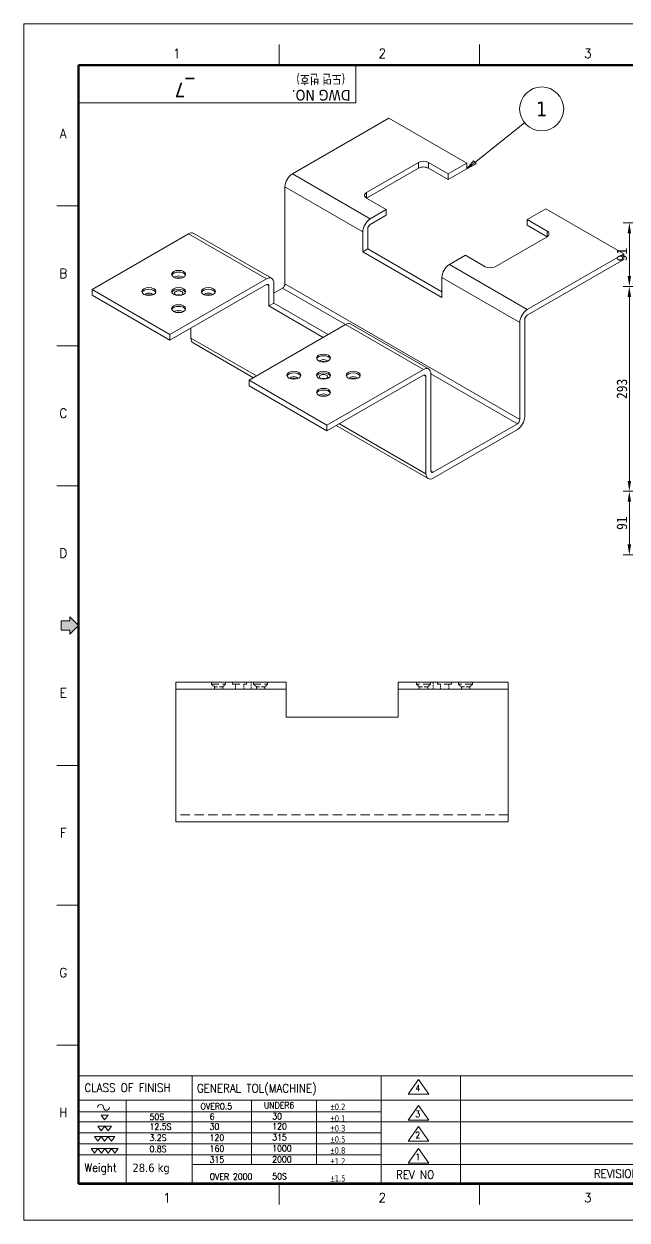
# Model space of a CAD drawing. Header units: millimetres. Extents: x 36 to 2484, y 36 to 1746.
# Drawn here: x 36 to 898, y 36 to 1746 of the extents above; entities that cross this region are included whole.
import ezdxf
from ezdxf.enums import TextEntityAlignment as Align

# ---------------------------------------------------------------- set-up
doc = ezdxf.new("R2010")
doc.units = ezdxf.units.MM
doc.header["$LTSCALE"] = 6
doc.linetypes.add('HIDDEN', pattern=[9.525, 6.35, -3.175])
doc.layers.get('0').update_dxf_attribs({"lineweight": 18})
for name, color, linetype, lineweight in [('SkizziergeometrieWIN-ISO', 7, 'Continuous', 50), ('가는실선_A4', 7, 'Continuous', 5), ('경계(ISO)', 7, 'Continuous', 70), ('굵은실선_A3', 7, 'Continuous', 18), ('제목(ISO)', 7, 'Continuous', 50)]:
    doc.layers.add(name, color=color, linetype=linetype, lineweight=lineweight)
doc.layers.add('가는실선_A3', color=9, linetype='Continuous', lineweight=5, true_color=0x808080)
doc.layers.add('가는파선_A3', color=7, linetype='HIDDEN', lineweight=13, true_color=0x008000)
doc.styles.add('_ __ (ISO)', font='tahoma.ttf')
doc.styles.add('ROMANC_37', font='tahoma.ttf')
doc.styles.add('ROMANC_61', font='ROMANC.shx')
doc.styles.add('주 텍스트 (ISO)', font='tahoma.ttf')
doc.styles.add('주문자_A3(3.5)', font='tahoma.ttf')
doc.styles.add('치수문자_A3(2.5)', font='')
doc.styles.add('텍스트 스타일12', font='tahoma.ttf')
doc.styles.add('텍스트 스타일171', font='ROMANC.shx', dxfattribs={"width": 0.9})
doc.styles.add('텍스트 스타일206', font='ROMANC.shx', dxfattribs={"width": 1.11072})
doc.styles.add('텍스트 스타일208', font='ROMANC.shx', dxfattribs={"width": 1.194322})
doc.styles.add('텍스트 스타일211', font='ROMANC.shx', dxfattribs={"width": 0.9})
doc.styles.add('텍스트 스타일213', font='RomanC.shx', dxfattribs={"width": 0.9})
doc.styles.add('텍스트 스타일233', font='RomanC.shx')
doc.styles.add('텍스트 스타일36', font='ROMANC.shx', dxfattribs={"width": 0.941937})
doc.styles.add('텍스트 스타일52', font='tahoma.ttf', dxfattribs={"width": 0.8})
doc.styles.add('텍스트 스타일65', font='romans.shx', dxfattribs={"width": 0.8})
doc.styles.get('치수문자_A3(2.5)').set_extended_font_data('GulimChe')
doc.dimstyles.new('치수_A3(2.5)', dxfattribs={"dimscale": 6, "dimtxt": 2.5, "dimasz": 2.5, "dimexe": 1.5, "dimexo": 1, "dimgap": 0.5, "dimtad": 1, "dimtoh": 1, "dimdec": 1, "dimrnd": 1e-08, "dimdsep": 46, "dimtxsty": '치수문자_A3(2.5)', "dimcen": 0.09, "dimdle": 10, "dimclrd": 8, "dimclre": 8, "dimclrt": 7, "dimadec": 1, "dimazin": 2, "dimtfac": 0.8, "dimtmove": 0, "dimatfit": 3, "dimfxl": 1, "dimtolj": 1, "dimtzin": 0, "dimlwd": -1, "dimlwe": -1, "dimarcsym": 0})

# ---------------------------------------------------------------- blocks, each defined once
blk = doc.blocks.new('경계 A3_경계')
at = {"layer": '가는실선_A3'}
blk.add_hatch(color=7, dxfattribs=at).paths.add_polyline_path([(14.9, 148.76), (14.9, 146.56), (16.96, 146.56), (16.96, 145.6), (19.02, 147.66), (16.96, 149.72), (16.96, 148.76)])
at = {"color": 7}
for p, q in [((16.96, 148.76), (14.9, 148.76)), ((14.9, 148.76), (14.9, 146.56)), ((16.96, 149.72), (16.96, 148.76)), ((19.02, 147.66), (16.96, 149.72)), ((14.9, 146.56), (16.96, 146.56)), ((16.96, 145.6), (19.02, 147.66)), ((16.96, 146.56), (16.96, 145.6))]:
    blk.add_line(p, q, dxfattribs=at)
at = {"layer": 'SkizziergeometrieWIN-ISO', "lineweight": 18}
for p, q in [((6, 291), (414, 291)), ((6, 6), (6, 291)), ((414, 6), (6, 6))]:
    blk.add_line(p, q, dxfattribs=at)
at = {"layer": '가는실선_A3', "color": 7}
for p, q in [((66.79, 281.16), (66.79, 286.06)), ((114.57, 281.16), (114.57, 286.06)), ((18.75, 247.62), (13.85, 247.62)), ((18.75, 214.3), (13.85, 214.3)), ((18.75, 180.98), (13.85, 180.98)), ((14.9, 148.76), (16.96, 148.76)), ((14.9, 146.56), (14.9, 148.76)), ((16.96, 148.76), (16.96, 149.72)), ((16.96, 149.72), (19.02, 147.66)), ((16.96, 146.56), (14.9, 146.56)), ((19.02, 147.66), (16.96, 145.6)), ((16.96, 145.6), (16.96, 146.56)), ((18.75, 114.34), (13.85, 114.34)), ((18.75, 81.02), (13.85, 81.02)), ((18.75, 47.7), (13.85, 47.7)), ((18.75, 47.7), (13.85, 47.7)), ((66.79, 14.6), (66.79, 9.7)), ((66.79, 14.6), (66.79, 9.7)), ((114.57, 14.6), (114.57, 9.7))]:
    blk.add_line(p, q, dxfattribs=at)
at = {"layer": '가는실선_A3', "color": 7, "lineweight": 60}
for p, q in [((19.02, 281.16), (19.02, 14.6)), ((401.22, 281.16), (19.02, 281.16)), ((19.02, 14.6), (401.22, 14.6))]:
    blk.add_line(p, q, dxfattribs=at)
at = {"layer": '가는실선_A3', "color": 7, "lineweight": 13}
for p in [(85.08, 280.98), (19.02, 272.16)]:
    blk.add_line(p, (85.08, 272.16), dxfattribs=at)
at = {"layer": '가는실선_A3', "color": 7, "style": '텍스트 스타일36', "width": 0.941937}
for s, p in [('1', (42.42, 283.98)), ('2', (91.4, 283.98)), ('3', (140.38, 283.98)), ('A', (15.38, 264.88)), ('B', (15.38, 231.56)), ('C', (15.38, 198.24)), ('D', (15.38, 164.92)), ('E', (15.38, 131.6)), ('F', (15.38, 98.28)), ('G', (15.38, 64.96)), ('H', (15.38, 31.64)), ('1', (40.11, 11.29)), ('2', (91.4, 11.34)), ('3', (140.38, 11.34))]:
    blk.add_text(s, height=2.2, dxfattribs=at).set_placement(p, align=Align.MIDDLE_CENTER)
at = {"layer": '가는실선_A3', "color": 7, "style": '텍스트 스타일52', "width": 0.8}
blk.add_text('(도면 번호)', height=2.293, rotation=180, dxfattribs=at).set_placement((82.53, 278.93))
at = {"layer": '가는실선_A3', "color": 7, "style": 'ROMANC_37'}
blk.add_text('DWG NO.', height=2.527, rotation=180, dxfattribs=at).set_placement((83.82, 275.28))
at = {"layer": '경계(ISO)', "insert": (44.22, 275.84), "char_height": 3.5, "attachment_point": 5, "rotation": 180, "style": '주 텍스트 (ISO)'}
blk.add_mtext('_7 ', dxfattribs=at)
blk = doc.blocks.new('제목 블록 A3_표제란')
at = {"layer": '가는실선_A4', "lineweight": 13}
for p, q in [((25.42, 38.66), (269.12, 38.66)), ((208.17, 38.66), (208.17, 13.12)), ((269.12, 38.66), (407.77, 38.63)), ((25.42, 32.81), (269.12, 32.81))]:
    blk.add_line(p, q, dxfattribs=at)
at = {"layer": '가는실선_A4'}
for p, q in [((25.42, 13.12), (25.42, 38.66)), ((52.65, 38.66), (52.65, 13.12)), ((97.69, 38.66), (97.69, 13.12)), ((106.58, 37.75), (104.15, 34.26)), ((109.02, 34.26), (106.58, 37.75)), ((116.56, 13.12), (116.56, 38.69)), ((225.83, 38.66), (225.83, 12.86)), ((240.26, 38.66), (240.26, 12.86)), ((254.69, 38.66), (254.69, 13.12)), ((281.38, 38.66), (281.38, 25.66)), ((292.25, 38.65), (292.25, 25.66)), ((319.29, 38.65), (319.29, 25.66)), ((407.76, 13.12), (407.77, 38.63)), ((104.15, 34.26), (109.02, 34.26)), ((36.93, 32.81), (36.93, 19.82)), ((66.8, 32.81), (66.8, 17.47)), ((82.25, 32.81), (82.25, 17.47)), ((106.58, 31.55), (104.15, 28.06)), ((109.02, 28.06), (106.58, 31.55)), ((306.52, 32.15), (306.52, 25.66)), ((97.69, 30.03), (25.42, 30.03)), ((30.98, 29.24), (32.59, 29.24)), ((31.78, 28.13), (30.98, 29.24)), ((32.59, 29.24), (31.78, 28.13)), ((30.19, 26.66), (31.8, 26.66)), ((30.99, 25.55), (30.19, 26.66)), ((31.8, 26.66), (30.99, 25.55)), ((31.8, 26.66), (33.4, 26.66)), ((32.6, 25.55), (31.8, 26.66)), ((33.4, 26.66), (32.6, 25.55)), ((104.15, 28.06), (109.02, 28.06)), ((106.58, 26.57), (104.15, 23.08)), ((109.02, 23.08), (106.58, 26.57)), ((97.69, 25.05), (25.42, 25.05)), ((29.38, 24.16), (30.98, 24.16)), ((30.18, 23.05), (29.38, 24.16)), ((30.98, 24.16), (30.18, 23.05)), ((30.98, 24.16), (32.59, 24.16)), ((31.79, 23.05), (30.98, 24.16)), ((32.59, 24.16), (31.79, 23.05)), ((32.59, 24.16), (34.2, 24.16)), ((33.39, 23.05), (32.59, 24.16)), ((34.2, 24.16), (33.39, 23.05)), ((104.15, 23.08), (109.02, 23.08)), ((28.59, 21.34), (30.19, 21.34)), ((29.39, 20.23), (28.59, 21.34)), ((30.19, 21.34), (29.39, 20.23)), ((30.19, 21.34), (31.8, 21.34)), ((31, 20.23), (30.19, 21.34)), ((31.8, 21.34), (31, 20.23)), ((31.8, 21.34), (33.41, 21.34)), ((32.6, 20.23), (31.8, 21.34)), ((33.41, 21.34), (32.6, 20.23)), ((33.41, 21.34), (35.01, 21.34)), ((34.21, 20.23), (33.41, 21.34)), ((35.01, 21.34), (34.21, 20.23)), ((106.58, 21.34), (104.15, 17.85)), ((109.02, 17.85), (106.58, 21.34)), ((97.69, 19.82), (25.42, 19.82)), ((36.93, 19.82), (36.93, 13.12)), ((104.15, 17.85), (109.02, 17.85)), ((25.42, 13.12), (407.76, 13.12)), ((208.17, 13.12), (25.42, 13.12))]:
    blk.add_line(p, q, dxfattribs=at)
at = {"layer": '가는실선_A4', "color": 7}
for p, q in [((269.12, 13.12), (269.12, 38.66)), ((359.7, 38.64), (359.69, 13.12)), ((269.12, 32.15), (407.77, 32.15)), ((269.09, 27.68), (25.42, 27.68)), ((407.76, 25.66), (269.12, 25.66)), ((383.36, 25.66), (383.36, 13.12)), ((269.12, 22.4), (25.42, 22.4)), ((269.12, 17.47), (52.65, 17.47)), ((383.36, 17.91), (407.76, 17.92))]:
    blk.add_line(p, q, dxfattribs=at)
at = {"layer": '가는실선_A4', "color": 7, "linetype": 'Continuous'}
blk.add_line((392.85, 25.66), (392.85, 13.12), dxfattribs=at)
at = {"layer": '가는실선_A4'}
for centre, start, end in [((30.81, 31.11), 0, 180), ((32.21, 31.11), 180, 0)]:
    blk.add_arc(centre, 0.698, start, end, dxfattribs=at)
at = {"layer": '제목(ISO)', "color": 208, "lineweight": 5, "true_color": 0x400040}
blk.add_line((269.12, 28.95), (319.29, 28.95), dxfattribs=at)
at = {"layer": '가는실선_A3', "color": 7, "style": '텍스트 스타일12'}
blk.add_attdef('질량\\P1;_001', (38.42, 15.71), '', height=2, dxfattribs=at)
at = {"layer": '가는실선_A4', "color": 7}
for s, height, style, width, p in [('SCALE', 1.911, '텍스트 스타일65', 0.8, (269.12, 36.36)), ('CLASS OF FINISH', 2, '텍스트 스타일171', 0.9, (26.97, 34.81)), ('GENERAL TOL(MACHINE)', 2, '텍스트 스타일171', 0.9, (53.76, 34.67)), ('4', 1.5, '텍스트 스타일211', 0.9, (105.83, 34.98)), ('OVER0.5', 1.5, '텍스트 스타일211', 0.9, (54.63, 30.6)), ('UNDER6', 1.5, '텍스트 스타일211', 0.9, (69.75, 30.85)), ('APP', 2, '텍스트 스타일171', 0.9, (269.12, 30.05)), ('CHEK', 2, '텍스트 스타일171', 0.9, (282.07, 29.86)), ('DES', 2, '텍스트 스타일171', 0.9, (293.07, 29.82)), ('DRW', 2, '텍스트 스타일171', 0.9, (307.23, 30.03)), ('PROJECT', 2, '텍스트 스타일171', 0.9, (320.13, 29.68)), ('50S', 1.5, '텍스트 스타일211', 0.9, (42.49, 28.11)), ('6', 1.5, '텍스트 스타일211', 0.9, (56.81, 28.15)), ('30', 1.5, '텍스트 스타일211', 0.9, (71.73, 28.22)), ('3', 1.5, '텍스트 스타일211', 0.9, (105.83, 28.78)), ('H, J ,KIM', 2, '텍스트 스타일171', 0.9, (300.03, 26.54)), ('12.5S', 1.5, '텍스트 스타일211', 0.9, (42.49, 25.76)), ('30', 1.5, '텍스트 스타일211', 0.9, (56.81, 25.8)), ('120', 1.5, '텍스트 스타일211', 0.9, (71.73, 25.86)), ('3.2S', 1.5, '텍스트 스타일211', 0.9, (42.49, 23.12)), ('120', 1.5, '텍스트 스타일211', 0.9, (56.81, 23.16)), ('315', 1.5, '텍스트 스타일211', 0.9, (71.73, 23.23)), ('2', 1.5, '텍스트 스타일211', 0.9, (105.83, 23.8)), ('0.8S', 1.5, '텍스트 스타일211', 0.9, (42.49, 20.48)), ('160', 1.5, '텍스트 스타일211', 0.9, (56.81, 20.52)), ('1000', 1.5, '텍스트 스타일213', 0.9, (71.72, 20.59)), ('1', 1.5, '텍스트 스타일211', 0.9, (105.83, 18.57)), ('REV', 1.911, '텍스트 스타일65', 0.8, (385.9, 20.39)), ('SHEET', 1.911, '텍스트 스타일65', 0.8, (397.3, 20.42)), ('Weight', 2, '텍스트 스타일171', 0.9, (26.97, 15.76)), ('315', 1.5, '텍스트 스타일213', 0.9, (56.81, 17.94)), ('2000', 1.5, '텍스트 스타일211', 0.9, (71.72, 18.01)), ('OVER 2000', 1.5, '텍스트 스타일211', 0.9, (56.81, 13.87)), ('50S', 1.5, '텍스트 스타일211', 0.9, (71.73, 13.94)), ('REV NO', 2, '텍스트 스타일171', 0.9, (101.23, 14.1)), ('REVISION NOTE', 2, '텍스트 스타일171', 0.9, (148.38, 14.33)), ('DATE', 2, '텍스트 스타일171', 0.9, (213.9, 14.44)), ('DRW', 2, '텍스트 스타일171', 0.9, (230.19, 14.46)), ('DES', 2, '텍스트 스타일171', 0.9, (244.7, 14.2)), ('APP', 2, '텍스트 스타일171', 0.9, (259.32, 14.27))]:
    blk.add_text(s, height=height, dxfattribs=dict(at, style=style, width=width)).set_placement(p)
for s, style, width, p, p2 in [('DATE', '텍스트 스타일208', 1.22262, (292.31, 36.23), (301.51, 36.23)), ('TITLE', '텍스트 스타일206', 1.136317, (320.02, 36.23), (329.22, 36.23))]:
    blk.add_text(s, height=2, dxfattribs=dict(at, style=style, width=width)).set_placement(p, p2, align=Align.FIT)
at = {"layer": '가는실선_A4', "color": 7, "style": '텍스트 스타일233'}
for s, p in [('SITE', (360.5, 35.93)), ('ORGANIZATION', (360.7, 29.24)), ('DWG NO', (360.36, 22.57))]:
    blk.add_text(s, height=2, dxfattribs=at).set_placement(p)
at = {"layer": '가는실선_A4', "color": 7}
for s, insert, char_height, attachment_point, style in [('\\fTahoma|b0|i0;\\H2.0000;3각법', (283.03, 35.14), 2, 4, '주문자_A3(3.5)'), ('\\fAIGDT|b0|i0;\\W0.90;\\H1.5000;`\\fTahoma|b0|i0;\\W0.90;\\H1.5000;0.2', (85.63, 30.47), 1.5, 7, 'ROMANC_61'), ('\\fAIGDT|b0|i0;\\W0.90;\\H1.5000;`\\fTahoma|b0|i0;\\W0.90;\\H1.5000;0.1', (85.63, 27.69), 1.5, 7, 'ROMANC_61'), ('\\fAIGDT|b0|i0;\\W0.90;\\H1.5000;`\\fTahoma|b0|i0;\\W0.90;\\H1.5000;0.3', (85.63, 25.34), 1.5, 7, 'ROMANC_61'), ('\\fAIGDT|b0|i0;\\W0.90;\\H1.5000;`\\fTahoma|b0|i0;\\W0.90;\\H1.5000;0.5', (85.63, 22.71), 1.5, 7, 'ROMANC_61'), ('\\fAIGDT|b0|i0;\\W0.90;\\H1.5000;`\\fTahoma|b0|i0;\\W0.90;\\H1.5000;0.8', (85.62, 20.06), 1.5, 7, 'ROMANC_61'), ('\\fAIGDT|b0|i0;\\W0.90;\\H1.5000;`\\fTahoma|b0|i0;\\W0.90;\\H1.5000;1.2', (85.62, 17.48), 1.5, 7, 'ROMANC_61'), ('\\fAIGDT|b0|i0;\\W0.90;\\H1.5000;`\\fTahoma|b0|i0;\\W0.90;\\H1.5000;1.5', (85.63, 13.42), 1.5, 7, 'ROMANC_61')]:
    blk.add_mtext(s, dxfattribs=dict(at, insert=insert, char_height=char_height, attachment_point=attachment_point, style=style))
at = {"layer": '가는실선_A4', "char_height": 2, "style": '주 텍스트 (ISO)'}
for s, insert, attachment_point in [('\\fTahoma|b0|i0;\\H2.0000;_7 ', (369.91, 18.11), 5), ('\\fTahoma|b0|i0;\\H2.0000;7 /18 ', (400.63, 16.28), 2)]:
    blk.add_mtext(s, dxfattribs=dict(at, insert=insert, attachment_point=attachment_point))
at = {"layer": '가는실선_A4', "color": 7, "style": '텍스트 스타일12'}
blk.add_attdef('SCALE_001', (273.43, 32.87), '', height=2, dxfattribs=at)
blk.add_attdef('설명', text='', height=2, dxfattribs=at).set_placement((331.27, 35.73), align=Align.MIDDLE_LEFT)
blk.add_attdef('프로젝트', text='', height=2, dxfattribs=at).set_placement((340.77, 28.27), align=Align.MIDDLE_CENTER)
at = {"layer": '가는실선_A4', "style": '텍스트 스타일12'}
blk.add_attdef('리비전_번호', text='', height=2, dxfattribs=at).set_placement((388.38, 15.27), align=Align.MIDDLE_CENTER)
at = {"layer": '제목(ISO)', "char_height": 3.5, "attachment_point": 1, "style": '주 텍스트 (ISO)'}
for s, insert, line_spacing_factor in [('- Note -\\P{\\H0.71429x; 1. \\fGulim|b0|i0|c129|p50;표시하지 않은 \\fTahoma|b0|i0|c129|p34;C, R=0.5\\fGulim|b0|i0|c129|p50;로 한다\\fTahoma|b0|i0|c129|p34;.\\H1.54068x; \\H0.64906x;\\P 2. \\fGulim|b0|i0|c129|p50;표시하지 않은 공차는 일반공차 \\fTahoma|b0|i0|c129|p34;KS ISO 2768-m\\fGulim|b0|i0|c129|p50;으로 적용한다\\fTahoma|b0|i0|c129|p34;.\\H1.32612x; \\H0.75408x;\\P 3. \\fGulim|b0|i0|c129|p50;표면경도는 \\fTahoma|b0|i0|c129|p34;HRC = \\H1.31974x; }', (306.15, 62.72), 0.727683), ('{\\H1x;    LIM SYSTEM\\H0.71429x;  \\P (http:// www.lims.co.kr)\\H1.44773x; }', (298.53, 24.26), 0.771785)]:
    blk.add_mtext(s, dxfattribs=dict(at, insert=insert, line_spacing_factor=line_spacing_factor))
at = {"layer": '제목(ISO)', "style": '텍스트 스타일12'}
for tag, p in [('관리자', (373.93, 36.39)), ('공급업자', (383.08, 28.64))]:
    blk.add_attdef(tag, text='', height=2, dxfattribs=at).set_placement(p, align=Align.TOP_LEFT)
blk = doc.blocks.new('*D25')
at = {"layer": 'Defpoints', "color": 0, "transparency": 16777216}
for p in [(1025.4, 1370.8), (901.7, 1077.8), (1010.2, 1077.8)]:
    blk.add_point(p, dxfattribs=at)
at = {"layer": '가는실선_A4', "color": 8, "transparency": 16777216}
for p, q in [((1019.4, 1370.8), (892.7, 1370.8)), ((901.7, 1355.8), (901.7, 1092.8)), ((1004.2, 1077.8), (892.7, 1077.8))]:
    blk.add_line(p, q, dxfattribs=at)
for points in [[(899.2, 1355.8), (904.2, 1355.8), (901.7, 1370.8)], [(899.2, 1092.8), (904.2, 1092.8), (901.7, 1077.8)]]:
    blk.add_solid(points, dxfattribs=at)
at = {"layer": '가는실선_A4', "color": 7, "transparency": 16777216, "insert": (891.1, 1224.3), "char_height": 15, "attachment_point": 5, "rotation": 90, "style": '치수문자_A3(2.5)'}
blk.add_mtext('\\A1;293', dxfattribs=at)
blk = doc.blocks.new('*D39')
at = {"layer": 'Defpoints', "color": 0, "transparency": 16777216}
for p in [(901.7, 1461.8), (966.4, 1461.8), (1025.4, 1370.8)]:
    blk.add_point(p, dxfattribs=at)
at = {"layer": '가는실선_A4', "color": 8, "transparency": 16777216}
for p, q in [((960.4, 1461.8), (892.7, 1461.8)), ((901.7, 1385.8), (901.7, 1446.8)), ((1019.4, 1370.8), (892.7, 1370.8))]:
    blk.add_line(p, q, dxfattribs=at)
for points in [[(899.2, 1446.8), (904.2, 1446.8), (901.7, 1461.8)], [(899.2, 1385.8), (904.2, 1385.8), (901.7, 1370.8)]]:
    blk.add_solid(points, dxfattribs=at)
at = {"layer": '가는실선_A4', "color": 7, "transparency": 16777216, "insert": (891, 1416.3), "char_height": 15, "attachment_point": 5, "rotation": 90, "style": '치수문자_A3(2.5)'}
blk.add_mtext('\\A1;91', dxfattribs=at)
blk = doc.blocks.new('*D40')
at = {"layer": 'Defpoints', "color": 0, "transparency": 16777216}
for p in [(1050.4, 1077.8), (901.7, 986.8), (966.4, 986.8)]:
    blk.add_point(p, dxfattribs=at)
at = {"layer": '가는실선_A4', "color": 8, "transparency": 16777216}
for p, q in [((1044.4, 1077.8), (892.7, 1077.8)), ((901.7, 1062.8), (901.7, 1001.8)), ((960.4, 986.8), (892.7, 986.8))]:
    blk.add_line(p, q, dxfattribs=at)
for points in [[(899.2, 1062.8), (904.2, 1062.8), (901.7, 1077.8)], [(899.2, 1001.8), (904.2, 1001.8), (901.7, 986.8)]]:
    blk.add_solid(points, dxfattribs=at)
at = {"layer": '가는실선_A4', "color": 7, "transparency": 16777216, "insert": (891, 1032.3), "char_height": 15, "attachment_point": 5, "rotation": 90, "style": '치수문자_A3(2.5)'}
blk.add_mtext('\\A1;91', dxfattribs=at)
blk = doc.blocks.new('품번기호7')
at = {"layer": '가는실선_A3'}
for p, q in [((113.47, 258.02), (125.3, 267.47)), ((113.16, 258.41), (111.52, 256.46)), ((113.47, 258.02), (111.52, 256.46)), ((111.52, 256.46), (113.78, 257.63)), ((113.78, 257.63), (113.16, 258.41))]:
    blk.add_line(p, q, dxfattribs=at)
at = {"layer": '가는실선_A3', "flags": 128}
blk.add_lwpolyline([(113.16, 258.41), (111.52, 256.46), (113.78, 257.63), (113.16, 258.41)], dxfattribs=at)
at = {"layer": '가는실선_A3'}
blk.add_circle((129.39, 270.74), 5.25, dxfattribs=at)
blk.add_solid([(113.16, 258.41), (111.52, 256.46), (113.78, 257.63), (113.16, 258.41)], dxfattribs=at)
at = {"layer": '가는실선_A3', "color": 7, "insert": (129.39, 270.74), "char_height": 3.5, "attachment_point": 5, "style": '_ __ (ISO)'}
blk.add_mtext('1', dxfattribs=at)

msp = doc.modelspace()

# ---------------------------------------------------------------- linework, layer by layer
at = {"layer": '가는실선_A3'}
for p, q in [((600.159, 1547.936), (600.159, 1539.771)), ((614.302, 1539.771), (614.302, 1547.936)), ((531.217, 1467.307), (419.847, 1531.606)), ((520.61, 1448.936), (409.241, 1513.235)), ((525.913, 1496.905), (525.913, 1505.07)), ((382.724, 1381.575), (271.355, 1445.874)), ((784.007, 1449.956), (784.007, 1441.791)), ((755.723, 1337.688), (644.354, 1401.987)), ((386.26, 1371.369), (382.724, 1373.41)), ((495.861, 1316.255), (405.705, 1368.307)), ((745.116, 1180.513), (409.241, 1374.43)), ((745.116, 1319.317), (633.747, 1383.616)), ((607.231, 1251.956), (495.861, 1316.255)), ((368.582, 1242.77), (274.89, 1296.863)), ((610.766, 1241.75), (607.231, 1243.791)), ((741.581, 1174.389), (617.837, 1245.832)), ((610.766, 1102.945), (487.022, 1174.389)), ((621.373, 1104.987), (617.837, 1107.028))]:
    msp.add_line(p, q, dxfattribs=at)
at = {"layer": '가는파선_A3', "ltscale": 0.020567}
for p, q in [((304.392, 805.145), (304.392, 802.145)), ((324.392, 805.145), (324.392, 802.145)), ((334.444, 805.145), (334.444, 802.145)), ((354.444, 805.145), (354.444, 802.145)), ((364.496, 805.145), (364.496, 802.145)), ((384.496, 805.145), (384.496, 802.145)), ((597.392, 802.145), (597.392, 805.145)), ((617.392, 802.145), (617.392, 805.145)), ((627.444, 802.145), (627.444, 805.145)), ((647.444, 802.145), (647.444, 805.145)), ((657.496, 802.145), (657.496, 805.145)), ((677.496, 802.145), (677.496, 805.145)), ((308.392, 798.145), (308.392, 795.145)), ((320.392, 798.145), (320.392, 795.145)), ((368.496, 798.145), (368.496, 795.145)), ((380.496, 798.145), (380.496, 795.145)), ((601.392, 795.145), (601.392, 798.145)), ((613.392, 795.145), (613.392, 798.145)), ((661.496, 795.145), (661.496, 798.145)), ((673.496, 795.145), (673.496, 798.145))]:
    msp.add_line(p, q, dxfattribs=at)
at = {"layer": '가는파선_A3', "ltscale": 0.068789}
for p, q in [((360.944, 795.145), (360.944, 805.145)), ((620.944, 805.145), (620.944, 795.145))]:
    msp.add_line(p, q, dxfattribs=at)
at = {"layer": '가는파선_A3', "ltscale": 0.274855}
for p, q in [((304.392, 802.145), (324.392, 802.145)), ((334.444, 802.145), (354.444, 802.145)), ((364.496, 802.145), (384.496, 802.145)), ((617.392, 802.145), (597.392, 802.145)), ((647.444, 802.145), (627.444, 802.145)), ((677.496, 802.145), (657.496, 802.145))]:
    msp.add_line(p, q, dxfattribs=at)
at = {"layer": '가는파선_A3', "ltscale": 0.03887}
for p, q in [((308.392, 798.145), (304.392, 802.145)), ((320.392, 798.145), (324.392, 802.145)), ((368.496, 798.145), (364.496, 802.145)), ((380.496, 798.145), (384.496, 802.145)), ((601.392, 798.145), (597.392, 802.145)), ((613.392, 798.145), (617.392, 802.145)), ((661.496, 798.145), (657.496, 802.145)), ((673.496, 798.145), (677.496, 802.145))]:
    msp.add_line(p, q, dxfattribs=at)
at = {"layer": '가는파선_A3', "ltscale": 0.129753}
for p, q in [((320.392, 798.145), (308.392, 798.145)), ((380.496, 798.145), (368.496, 798.145)), ((613.392, 798.145), (601.392, 798.145)), ((673.496, 798.145), (661.496, 798.145))]:
    msp.add_line(p, q, dxfattribs=at)
at = {"layer": '가는파선_A3', "ltscale": 0.048122}
for p, q in [((338.444, 802.145), (338.444, 795.145)), ((350.444, 802.145), (350.444, 795.145)), ((631.444, 795.145), (631.444, 802.145)), ((643.444, 795.145), (643.444, 802.145))]:
    msp.add_line(p, q, dxfattribs=at)
at = {"layer": '가는파선_A3', "ltscale": 0.346311}
msp.add_line((728.444, 615.145), (253.444, 615.145), dxfattribs=at)
at = {"layer": '굵은실선_A3'}
for p, q in [((419.847, 1531.606), (557.733, 1611.214)), ((669.102, 1546.915), (557.733, 1611.214)), ((525.913, 1505.07), (600.159, 1547.936)), ((600.159, 1539.771), (525.913, 1496.905)), ((614.302, 1547.936), (642.586, 1531.606)), ((642.586, 1523.441), (614.302, 1539.771)), ((642.586, 1531.606), (669.102, 1546.915)), ((669.102, 1546.915), (669.102, 1538.75)), ((669.102, 1538.75), (642.586, 1523.441)), ((642.586, 1531.606), (642.586, 1523.441)), ((409.241, 1374.43), (409.241, 1513.235)), ((554.198, 1480.575), (525.913, 1496.905)), ((531.217, 1467.307), (554.198, 1480.575)), ((554.198, 1472.41), (531.217, 1459.142)), ((554.198, 1472.41), (554.198, 1480.575)), ((782.239, 1481.596), (755.723, 1466.286)), ((893.609, 1417.297), (782.239, 1481.596)), ((755.723, 1466.286), (784.007, 1449.956)), ((755.723, 1458.121), (755.723, 1466.286)), ((784.007, 1441.791), (755.723, 1458.121)), ((133.469, 1366.266), (271.355, 1445.874)), ((278.855, 1446.617), (390.224, 1382.318)), ((520.61, 1420.358), (520.61, 1448.936)), ((527.681, 1453.018), (527.681, 1424.441)), ((784.007, 1441.791), (709.761, 1398.925)), ((520.61, 1420.358), (527.681, 1424.441)), ((633.747, 1355.039), (520.61, 1420.358)), ((527.681, 1424.441), (633.747, 1363.204)), ((667.335, 1415.255), (644.354, 1401.987)), ((695.619, 1398.925), (667.335, 1415.255)), ((893.609, 1417.297), (755.723, 1337.688)), ((755.723, 1329.523), (893.609, 1409.132)), ((893.609, 1409.132), (893.609, 1417.297)), ((244.838, 1301.966), (382.724, 1381.575)), ((382.724, 1373.41), (244.838, 1293.801)), ((386.26, 1342.791), (386.26, 1371.369)), ((393.331, 1375.451), (393.331, 1346.874)), ((393.331, 1361.162), (405.705, 1368.307)), ((633.747, 1383.616), (633.747, 1355.039)), ((244.838, 1301.966), (133.469, 1366.266)), ((133.469, 1358.101), (133.469, 1366.266)), ((133.469, 1358.101), (244.838, 1293.801)), ((386.26, 1342.791), (393.331, 1346.874)), ((464.041, 1297.884), (386.26, 1342.791)), ((393.331, 1346.874), (471.112, 1301.966)), ((503.361, 1316.998), (614.731, 1252.699)), ((745.116, 1319.317), (745.116, 1180.513)), ((752.187, 1184.595), (752.187, 1323.399)), ((244.838, 1293.801), (244.838, 1301.966)), ((274.89, 1296.863), (274.89, 1311.152)), ((495.861, 1316.255), (357.975, 1236.647)), ((277.997, 1289.997), (364.189, 1240.234)), ((607.231, 1251.956), (469.345, 1172.348)), ((357.975, 1236.647), (357.975, 1228.482)), ((469.345, 1172.348), (357.975, 1236.647)), ((469.345, 1164.183), (607.231, 1243.791)), ((610.766, 1241.75), (610.766, 1102.945)), ((617.837, 1107.028), (617.837, 1245.832)), ((357.975, 1228.482), (469.345, 1164.183)), ((469.345, 1172.348), (469.345, 1164.183)), ((482.629, 1171.852), (613.873, 1096.079)), ((741.581, 1174.389), (621.373, 1104.987)), ((621.373, 1096.822), (741.581, 1166.224)), ((410.944, 805.145), (253.444, 805.145)), ((253.444, 795.145), (253.444, 805.145)), ((410.944, 795.145), (410.944, 805.145)), ((570.944, 805.145), (570.944, 795.145)), ((728.444, 805.145), (570.944, 805.145)), ((728.444, 805.145), (728.444, 795.145)), ((253.444, 795.145), (410.944, 795.145)), ((253.444, 790.145), (253.444, 795.145)), ((253.444, 620.145), (253.444, 790.145)), ((410.944, 790.145), (410.944, 795.145)), ((410.944, 755.145), (410.944, 790.145)), ((570.944, 795.145), (570.944, 790.145)), ((570.944, 795.145), (728.444, 795.145)), ((570.944, 790.145), (570.944, 755.145)), ((728.444, 795.145), (728.444, 790.145)), ((728.444, 790.145), (728.444, 620.145)), ((570.944, 755.145), (410.944, 755.145)), ((253.444, 620.145), (253.444, 605.145)), ((728.444, 605.145), (728.444, 620.145)), ((728.444, 605.145), (253.444, 605.145))]:
    msp.add_line(p, q, dxfattribs=at)
for centre, major_axis, start_param, end_param in [((607.231, 1543.854), (-10, 0), 3.92699082, 5.49778714), ((607.231, 1535.689), (10, 0), 0.78539816, 2.35619449), ((419.847, 1519.359), (7.5, 12.99), 0.78539816, 2.35619449), ((532.984, 1500.987), (-10, 0), 5.49778714, 7.06858347), ((531.217, 1455.06), (7.5, 12.99), 0.78539816, 2.35619449), ((531.217, 1455.06), (-2.5, -4.33), 3.92699082, 5.49778714), ((271.355, 1433.626), (7.5, 12.99), 0, 0.78539816), ((776.936, 1445.874), (10, 0), 5.49778714, 7.06858347), ((257.213, 1385.496), (-10, 0), 3.35534879, 6.06942917), ((257.213, 1382.23), (6, 0), 0.2902689, 2.85132375), ((644.354, 1389.74), (-7.5, -12.99), 3.92699082, 5.49778714), ((702.69, 1403.008), (10, 0), 3.92699082, 5.49778714), ((257.213, 1379.78), (-6, 0), 4.07120426, 5.3535737), ((382.724, 1369.327), (7.5, 12.99), 5.49778714, 7.06858347), ((382.724, 1369.327), (2.5, 4.33), 5.49778714, 7.06858347), ((405.705, 1372.389), (2.5, 4.33), 3.92699082, 5.49778714), ((214.713, 1360.958), (-10, 0), 3.35534879, 6.06942917), ((214.713, 1357.692), (6, 0), 0.2902689, 2.85132375), ((214.713, 1355.243), (-6, 0), 4.07120426, 5.3535737), ((257.213, 1360.958), (-10, 0), 3.35534879, 6.06942917), ((257.213, 1360.958), (-6, 0), 2.0136667, 7.41111126), ((257.213, 1355.243), (-6, 0), 4.11172038, 5.31305758), ((299.713, 1360.958), (-10, 0), 3.35534879, 6.06942917), ((299.713, 1357.692), (6, 0), 0.2902689, 2.85132375), ((299.713, 1355.243), (-6, 0), 4.07120426, 5.3535737), ((257.213, 1336.421), (-10, 0), 3.35534879, 6.06942917), ((257.213, 1333.155), (6, 0), 0.2902689, 2.85132375), ((257.213, 1330.705), (-6, 0), 4.07120426, 5.3535737), ((755.723, 1325.441), (-7.5, -12.99), 3.92699082, 5.49778714), ((495.861, 1304.008), (7.5, 12.99), 0, 0.78539816), ((755.723, 1325.441), (2.5, 4.33), 0.78539816, 2.35619449), ((285.497, 1302.987), (-7.5, -12.99), 5.49778714, 6.28318531), ((464.395, 1265.879), (10, 0), 0.21375613, 2.92783652), ((464.395, 1262.613), (6, 0), 0.2902689, 2.85132375), ((464.395, 1260.163), (-6, 0), 4.07120426, 5.3535737), ((607.231, 1239.709), (7.5, 12.99), 5.49778714, 7.06858347), ((421.895, 1241.342), (10, 0), 0.21375613, 2.92783652), ((421.895, 1238.076), (6, 0), 0.2902689, 2.85132375), ((421.895, 1235.626), (-6, 0), 4.07120426, 5.3535737), ((464.395, 1241.342), (10, 0), 0.21375613, 2.92783652), ((464.395, 1241.342), (6, 0), 5.15525936, 10.55270391), ((464.395, 1235.626), (-6, 0), 4.11172038, 5.31305758), ((506.895, 1241.342), (10, 0), 0.21375613, 2.92783652), ((506.895, 1238.076), (6, 0), 0.2902689, 2.85132375), ((506.895, 1235.626), (-6, 0), 4.07120426, 5.3535737), ((607.231, 1239.709), (2.5, 4.33), 5.49778714, 7.06858347), ((464.395, 1216.804), (10, 0), 0.21375613, 2.92783652), ((464.395, 1213.538), (6, 0), 0.2902689, 2.85132375), ((464.395, 1211.089), (-6, 0), 4.07120426, 5.3535737), ((741.581, 1178.471), (7.5, 12.99), 3.92699082, 5.49778714), ((741.581, 1178.471), (-2.5, -4.33), 0.78539816, 2.35619449), ((621.373, 1109.069), (-7.5, -12.99), 5.49778714, 7.06858347), ((621.373, 1109.069), (-2.5, -4.33), 5.49778714, 7.06858347)]:
    msp.add_ellipse(centre, major_axis=major_axis, ratio=0.57735027, start_param=start_param, end_param=end_param, dxfattribs=at)
for centre in [(257.213, 1387.945), (214.713, 1363.408), (257.213, 1363.408), (299.713, 1363.408), (257.213, 1338.87), (464.395, 1268.328), (421.895, 1243.791), (464.395, 1243.791), (506.895, 1243.791), (464.395, 1219.254)]:
    msp.add_ellipse(centre, major_axis=(10, 0), ratio=0.57735027, dxfattribs=at)

# ---------------------------------------------------------------- block references
at = {"xscale": 6, "yscale": 6, "zscale": 6}
msp.add_blockref('경계 A3_경계', (0, 0), dxfattribs=at)
msp.add_blockref('제목 블록 A3_표제란', (-39.279, 10.418), dxfattribs=at).add_auto_attribs({'SCALE_001': '1:1', '질량\\P1;_001': '28.6 kg'})
at = {"layer": '가는실선_A3', "xscale": 6, "yscale": 6, "zscale": 6}
msp.add_blockref('품번기호7', (0, 0), dxfattribs=at)

# ---------------------------------------------------------------- dimensions: what is measured, and where the dimension line sits
at = {"layer": '가는실선_A4', "color": 8, "true_color": 0x808080}
for base, p1, p2, picture, middle in [((901.744, 1461.758), (1025.409, 1370.758), (966.409, 1461.758), '*D39', (901.744, 1416.258)), ((901.744, 1077.758), (1025.409, 1370.758), (1010.224, 1077.758), '*D25', (901.744, 1224.258)), ((901.744, 986.758), (1050.409, 1077.758), (966.409, 986.758), '*D40', (901.744, 1032.258))]:
    dim = msp.add_linear_dim(base=base, p1=p1, p2=p2, angle=90, dimstyle='치수_A3(2.5)', override={"dimgap": 0.5, "dimtoh": 0, "dimdec": 1, "dimtol": 0, "dimlim": 0, "dimtp": 0, "dimtm": 0, "dimtdec": 2, "dimtofl": 0, "dimatfit": 1}, dxfattribs=at)
    dim.commit()
    dim.dimension.update_dxf_attribs({"geometry": picture, "text_midpoint": middle, "dimtype": 160})

doc.saveas('drawing.dxf')
